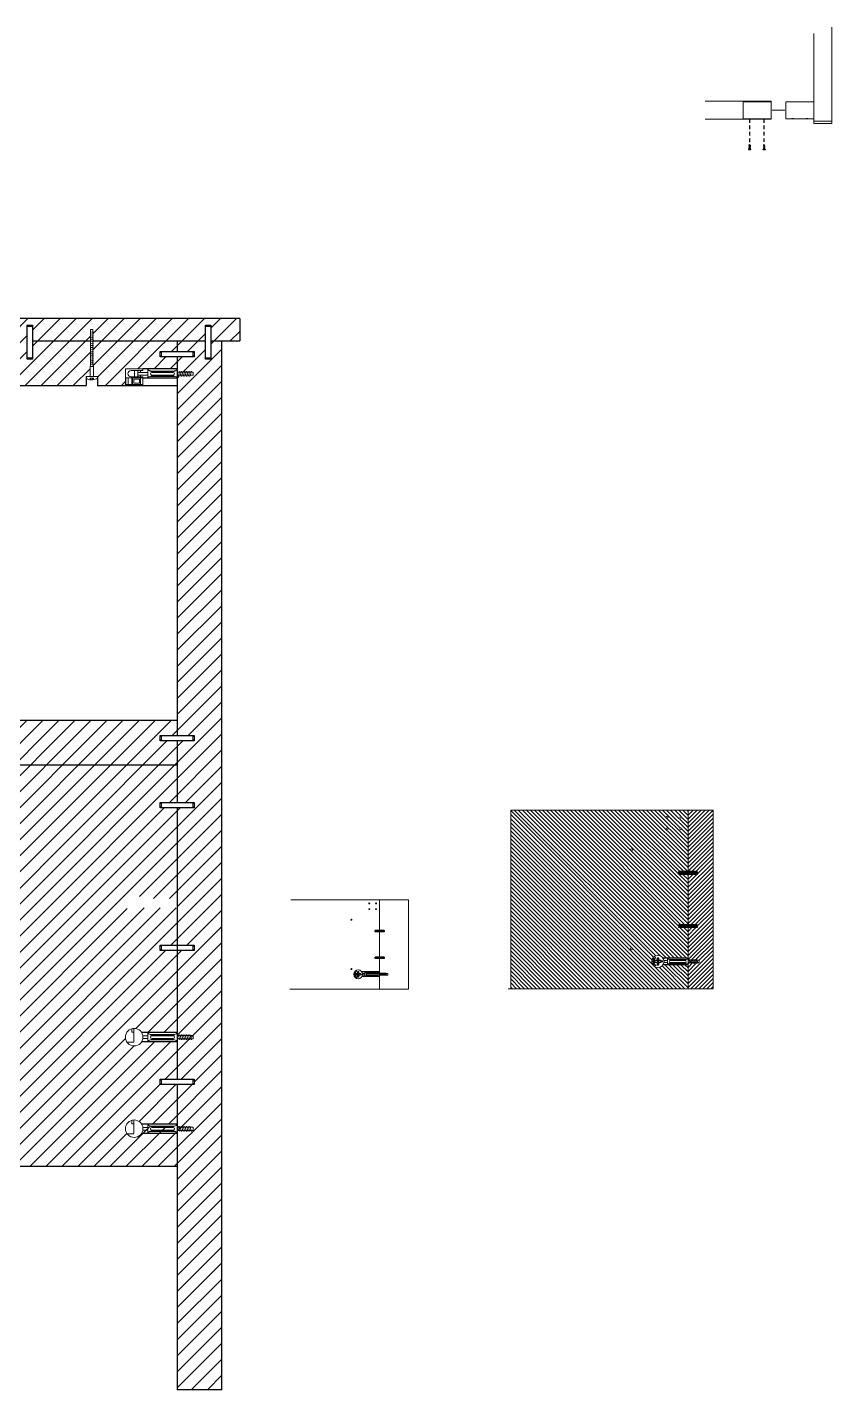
# Model space of a CAD drawing. Header units: millimetres. Extents: x -1075 to 24338, y -11868 to 2620.
# Drawn here: x 467 to 1368, y -11868 to -10341 of the extents above; entities that cross this region are included whole.
import ezdxf

# ---------------------------------------------------------------- set-up
doc = ezdxf.new("R2010")
doc.units = ezdxf.units.MM
doc.linetypes.add('DASHDOT', pattern=[1, 0.5, -0.25, 0, -0.25])
doc.linetypes.add('DASHED', pattern=[0.75, 0.5, -0.25])
for name, color, linetype, lineweight in [('A-DETL-MCUT1', 7, 'Continuous', 18), ('A-ELEV-MBE', 253, 'Continuous', 18), ('A-SECT-MCUT', 7, 'Continuous', 25), ('Arredi', 3, 'Continuous', 30), ('quote', 1, 'Continuous', 15), ('Simbologia', 8, 'DASHDOT', 18)]:
    doc.layers.add(name, color=color, linetype=linetype, lineweight=lineweight)
doc.layers.add('viti e cerniere', color=3, linetype='Continuous')

msp = doc.modelspace()

# ---------------------------------------------------------------- hatches: boundary and pattern name
at = {"layer": 'A-ELEV-MBE'}
h = msp.add_hatch(dxfattribs=at)
h.set_pattern_fill('ANSI31', color=2, angle=90)
h.paths.add_polyline_path([(1207, -11290.4), (1196.7, -11290.4), (1196.7, -11287.3), (1207, -11287.3), (1207, -11218.5), (1008.5, -11218.5), (1008.5, -11418.5), (1207, -11418.5), (1207, -11391.6), (1179.1, -11391.6, -0.750297), (1166.4, -11388, -0.751446), (1179.1, -11384.3), (1207, -11384.3), (1207, -11349.9), (1196.7, -11349.9), (1196.7, -11346.8), (1207, -11346.8)])
h.paths.add_polyline_path([(1144.9, -11373.9, -1), (1142.7, -11373.9, -1)], flags=16)
h.paths.add_polyline_path([(1142.7, -11263, -1), (1144.9, -11263, -1)], flags=16)
h.paths.add_polyline_path([(1182.6, -11239.5, -1), (1184.8, -11239.5, -1)], flags=16)
h.paths.add_polyline_path([(1182.6, -11226.4, -1), (1184.8, -11226.4, -1)], flags=16)
h.paths.add_polyline_path([(1198, -11239.5, -1), (1200.1, -11239.5, -1)], flags=16)
h.paths.add_polyline_path([(1198, -11226.4, -1), (1200.1, -11226.4, -1)], flags=16)
h = msp.add_hatch(dxfattribs=at)
h.set_pattern_fill('ANSI31', color=2)
h.set_pattern_definition([(45, (-590.9333, -1644.0693), (-2.245064, 2.245064), [])])
h.paths.add_polyline_path([(1235, -11218.5), (1207, -11218.5), (1207, -11287.3), (1217.2, -11287.3), (1217.2, -11288.1), (1217.2, -11290.4), (1207, -11290.4), (1207, -11346.8), (1217.2, -11346.8), (1217.2, -11347.5), (1217.2, -11349.9), (1207, -11349.9), (1207, -11384.3), (1207, -11384.3), (1207, -11386.7), (1219.6, -11386.7), (1219.6, -11389.2), (1207, -11389.2), (1207, -11391.6), (1207, -11418.5), (1235, -11418.5)])
at = {"layer": 'A-SECT-MCUT', "true_color": 0x636466}
h = msp.add_hatch(dxfattribs=at)
h.set_pattern_fill('ANSI31', color=251, scale=4)
h.paths.add_polyline_path([(634.9, -11140.8), (615.9, -11140.8), (615.9, -11134.8), (634.9, -11134.8), (634.9, -11117.8), (-1005.1, -11117.8), (-1005.1, -11167.8), (634.9, -11167.8)])
h.paths.add_polyline_path([(684.9, -10692.8), (672.6, -10692.8), (672.6, -10713.1), (666.6, -10713.1), (666.6, -10711.6), (666.6, -10711.6), (666.6, -10692.8), (634.9, -10692.8), (634.9, -10704.8), (653.9, -10704.8), (653.9, -10710.8), (634.9, -10710.8), (634.9, -10727.7), (637.4, -10727.7), (637.8, -10726.5), (641.5, -10726.5), (641.2, -10727.7), (643, -10727.7), (643.4, -10726.5), (647.1, -10726.5), (646.7, -10727.7), (648.6, -10727.7), (649, -10726.5), (652.9, -10726.5), (652.9, -10731.2), (649.5, -10731.2), (649.1, -10732.5), (645.4, -10732.5), (645.4, -10732.5), (641.6, -10732.5), (642, -10731.2), (640.1, -10731.2), (639.8, -10732.5), (636, -10732.5), (636.4, -10731.2), (634.9, -10731.2), (634.9, -10734.7), (634.9, -11134.8), (653.9, -11134.8), (653.9, -11140.8), (634.9, -11140.8), (634.9, -11167.8), (634.9, -11209.8), (653.9, -11209.8), (653.9, -11215.8), (634.9, -11215.8), (634.9, -11369.8), (653.9, -11369.8), (653.9, -11375.8), (634.9, -11375.8), (634.9, -11519.8), (653.9, -11519.8), (653.9, -11525.8), (634.9, -11525.8), (634.9, -11867.8), (684.9, -11867.8)])
h.paths.add_polyline_path([(-6.7, -10692.8), (-363.5, -10692.8), (-363.5, -10695.9), (-363.5, -10719.5), (-362.8, -10721.5), (-362.8, -10732.5), (-358.2, -10732.5), (-358.2, -10742.8), (-12, -10742.8), (-12, -10732.5), (-7.4, -10732.5), (-7.4, -10719.3), (-6.7, -10719.4)])
h.paths.add_polyline_path([(-366.8, -10721.5), (-366.1, -10719.5), (-366.1, -10692.8), (-428, -10692.8), (-428, -10711.6), (-428.1, -10713.1), (-434, -10713.1), (-434, -10711.6), (-434, -10711.6), (-434, -10692.8), (-857.1, -10692.8), (-857.1, -10711.6), (-857.1, -10713.1), (-863.1, -10713.1), (-863.1, -10711.6), (-863.1, -10711.6), (-863.1, -10692.8), (-929.5, -10692.8), (-929.5, -10695.9), (-929.5, -10719.5), (-928.8, -10721.5), (-928.8, -10732.5), (-924.3, -10732.5), (-924.3, -10742.8), (-371.2, -10742.8), (-371.2, -10732.5), (-366.8, -10732.5)])
h.paths.add_polyline_path([(-932.2, -10719.5), (-932.2, -10692.8), (-1005.1, -10692.8), (-1005.1, -10742.8), (-937.3, -10742.8), (-937.3, -10732.5), (-932.8, -10732.5), (-932.8, -10721.5)])
h.paths.add_polyline_path([(-932.2, -10685.1), (-932.2, -10680.1), (-929.5, -10680.1), (-929.5, -10684.9), (-929.5, -10692.8), (-863.1, -10692.8), (-863.1, -10676.6), (-863.1, -10675.1), (-857.1, -10675.1), (-857.1, -10676.6), (-857.1, -10676.6), (-857.1, -10692.8), (-434, -10692.8), (-434, -10676.6), (-434, -10675.1), (-428.1, -10675.1), (-428.1, -10676.6), (-428, -10676.6), (-428, -10692.8), (-366.1, -10692.8), (-366.1, -10685.1), (-366.1, -10680.1), (-363.5, -10680.1), (-363.5, -10684.9), (-363.5, -10692.8), (-6.7, -10692.8), (-6.7, -10684.9), (-6.7, -10680.1), (-4.1, -10680.1), (-4.1, -10685.1), (-4.1, -10692.8), (59.8, -10692.8), (59.8, -10676.6), (59.9, -10675.1), (65.8, -10675.1), (65.8, -10676.6), (65.8, -10676.6), (65.8, -10692.8), (466.9, -10692.8), (466.9, -10676.6), (466.9, -10675.1), (472.9, -10675.1), (472.9, -10676.6), (472.9, -10676.6), (472.9, -10692.8), (537.8, -10692.8), (537.8, -10685.1), (537.8, -10680.1), (540.5, -10680.1), (540.5, -10684.9), (540.5, -10692.8), (666.6, -10692.8), (666.6, -10676.6), (666.6, -10675.1), (672.6, -10675.1), (672.6, -10692.8), (684.9, -10692.8), (704.9, -10692.8), (704.9, -10667.8), (-1075.1, -10667.8), (-1075.1, -10692.8), (-1042.8, -10692.8), (-1042.8, -10676.6), (-1042.8, -10675.1), (-1036.8, -10675.1), (-1036.8, -10676.6), (-1036.8, -10676.6), (-1036.8, -10692.8), (-932.2, -10692.8)])
h.paths.add_polyline_path([(537.8, -10692.8), (472.9, -10692.8), (472.9, -10713.1), (466.9, -10713.1), (466.9, -10711.6), (466.9, -10711.6), (466.9, -10692.8), (65.8, -10692.8), (65.8, -10713.1), (59.9, -10713.1), (59.9, -10711.6), (59.8, -10711.6), (59.8, -10692.8), (-4.1, -10692.8), (-4.1, -10695.9), (-4.1, -10719.5), (-3.4, -10721.5), (-3.4, -10732.5), (1, -10732.5), (1, -10742.8), (532.7, -10742.8), (532.7, -10732.5), (537.2, -10732.5), (537.2, -10721.5), (537.8, -10719.5)])
h.paths.add_polyline_path([(634.9, -10710.8), (615.9, -10710.8), (615.9, -10704.8), (634.9, -10704.8), (634.9, -10692.8), (540.5, -10692.8), (540.5, -10695.9), (540.5, -10719.5), (541.2, -10721.5), (541.2, -10732.5), (545.7, -10732.5), (545.7, -10742.8), (576.9, -10742.8), (576.9, -10734), (576.9, -10724.2), (596.5, -10724.2), (634.9, -10724.2)])
h.paths.add_polyline_path([(319.9, -10742.8), (269.9, -10742.8), (269.9, -11117.8), (319.9, -11117.8)])
h.paths.add_polyline_path([(199.9, -10742.8), (149.9, -10742.8), (149.9, -11117.8), (199.9, -11117.8)])
h.paths.add_polyline_path([(79.9, -10742.8), (29.9, -10742.8), (29.9, -11117.8), (79.9, -11117.8)])
h.paths.add_polyline_path([(-40.1, -10742.8), (-90.1, -10742.8), (-90.1, -11117.8), (-40.1, -11117.8)])
h.paths.add_polyline_path([(-160.1, -10742.8), (-210.1, -10742.8), (-210.1, -11117.8), (-160.1, -11117.8)])
h.paths.add_polyline_path([(-280.1, -10742.8), (-330.1, -10742.8), (-330.1, -11117.8), (-280.1, -11117.8)])
h.paths.add_polyline_path([(-400.1, -10742.8), (-450.1, -10742.8), (-450.1, -11117.8), (-400.1, -11117.8)])
h.paths.add_polyline_path([(-520.1, -10742.8), (-570.1, -10742.8), (-570.1, -11117.8), (-520.1, -11117.8)])
h.paths.add_polyline_path([(-640.1, -10742.8), (-690.1, -10742.8), (-690.1, -11117.8), (-640.1, -11117.8)])
h.paths.add_polyline_path([(634.9, -11375.8), (615.9, -11375.8), (615.9, -11369.8), (634.9, -11369.8), (634.9, -11328.1), (595, -11328.1, -0.750297), (576.9, -11322.8, -0.751446), (595, -11317.6), (634.9, -11317.6), (634.9, -11215.8), (615.9, -11215.8), (615.9, -11209.8), (634.9, -11209.8), (634.9, -11167.8), (-1005.1, -11167.8), (-1005.1, -11617.8), (634.9, -11617.8), (634.9, -11580.6, 0.437601), (630.6, -11576.9, 0.932839), (630.4, -11573.9), (606.4, -11573.1, -1), (606.4, -11570.1), (595, -11570.1, -0.141914), (596.5, -11575.4, -1), (576.9, -11575.4, -0.751446), (595, -11570.1), (634.9, -11570.1), (634.9, -11525.8), (615.9, -11525.8), (615.9, -11519.8), (634.9, -11519.8), (634.9, -11478.1), (595, -11478.1, -0.750297), (576.9, -11472.8, -0.751446), (595, -11467.6), (634.9, -11467.6)])
h.paths.add_polyline_path([(630.4, -11577.6, -0.267949), (631.7, -11578.4), (605.1, -11578.4, -0.267949), (606.4, -11577.6), (606.4, -11576.9)], flags=16)
h.paths.add_polyline_path([(-165.4, -11451.5, -1), (-160.4, -11451.5, -1)], flags=16)
h.paths.add_polyline_path([(-165.4, -11511.5, -1), (-160.4, -11511.5, -1)], flags=16)
h.paths.add_polyline_path([(-155.9, -11565.8), (-155.9, -11591.9), (-148.6, -11591.9), (-148.6, -11604.4), (-160.1, -11604.4), (-160.1, -11613.9), (-210.1, -11613.9), (-210.1, -11604.4), (-221.6, -11604.4), (-221.6, -11591.9), (-214.3, -11591.9), (-214.3, -11565.8)], flags=16)
h.paths.add_polyline_path([(-187.6, -11456.3, -1), (-182.6, -11456.3, -1)], flags=16)
h.paths.add_polyline_path([(-165.4, -11571.5, -1), (-160.4, -11571.5, -1)], flags=0)
h.paths.add_polyline_path([(-165.4, -11586.2, -1), (-160.4, -11586.2, -1)], flags=0)
h.paths.add_polyline_path([(-187.6, -11516.3, -1), (-182.6, -11516.3, -1)], flags=16)
h.paths.add_polyline_path([(-209.7, -11451.5, -1), (-204.7, -11451.5, -1)], flags=16)
h.paths.add_polyline_path([(-187.6, -11576.3, -1), (-182.6, -11576.3, -1)], flags=0)
h.paths.add_polyline_path([(-209.7, -11511.5, -1), (-204.7, -11511.5, -1)], flags=16)
h.paths.add_polyline_path([(-209.7, -11571.5, -1), (-204.7, -11571.5, -1)], flags=0)
h.paths.add_polyline_path([(-209.7, -11586.2, -1), (-204.7, -11586.2, -1)], flags=0)

# ---------------------------------------------------------------- linework, layer by layer
at = {"layer": 'A-DETL-MCUT1'}
for p, q in [((466.9, -10676.6, 412.9), (468.4, -10675.1, 412.9)), ((472.9, -10676.6, 412.9), (466.9, -10676.6, 412.9)), ((466.9, -10711.6, 412.9), (466.9, -10676.6, 412.9)), ((471.4, -10675.1, 412.9), (468.4, -10675.1, 412.9)), ((472.9, -10676.6, 412.9), (471.4, -10675.1, 412.9)), ((472.9, -10711.6, 412.9), (472.9, -10676.6, 412.9)), ((537.2, -10683, 412.9), (541.2, -10682.8, 412.9)), ((537.2, -10685.1, 412.9), (541.2, -10684.9, 412.9)), ((537.2, -10685.1, 412.9), (541.2, -10684.9, 412.9)), ((537.8, -10685.1, 412.9), (537.8, -10680.1, 412.9)), ((540.5, -10680.1, 412.9), (537.8, -10680.1, 412.9)), ((540.5, -10684.9, 412.9), (540.5, -10680.1, 412.9)), ((540.5, -10695.9, 412.9), (540.5, -10684.9, 412.9)), ((666.6, -10676.6, 412.9), (668.1, -10675.1, 412.9)), ((672.6, -10676.6, 412.9), (666.6, -10676.6, 412.9)), ((666.6, -10711.6, 412.9), (666.6, -10676.6, 412.9)), ((671.1, -10675.1, 412.9), (668.1, -10675.1, 412.9)), ((672.6, -10676.6, 412.9), (671.1, -10675.1, 412.9)), ((672.6, -10711.6, 412.9), (672.6, -10676.6, 412.9)), ((537.2, -10687.3, 412.9), (541.2, -10687.1, 412.9)), ((537.2, -10689.4, 412.9), (541.2, -10689.2, 412.9)), ((537.2, -10691.6, 412.9), (541.2, -10691.4, 412.9)), ((537.2, -10693.7, 412.9), (541.2, -10693.5, 412.9)), ((537.2, -10695.9, 412.9), (541.2, -10695.7, 412.9)), ((537.2, -10698, 412.9), (541.2, -10697.8, 412.9)), ((537.2, -10700.2, 412.9), (541.2, -10700, 412.9)), ((537.8, -10695.9, 412.9), (537.8, -10685.1, 412.9)), ((537.8, -10719.5, 412.9), (537.8, -10693, 412.9)), ((540.5, -10719.5, 412.9), (540.5, -10693, 412.9)), ((466.9, -10711.6, 412.9), (468.4, -10713.1, 412.9)), ((472.9, -10711.6, 412.9), (466.9, -10711.6, 412.9)), ((468.4, -10713.1, 412.9), (471.4, -10713.1, 412.9)), ((472.9, -10711.6, 412.9), (471.4, -10713.1, 412.9)), ((537.2, -10702.3, 412.9), (541.2, -10702.1, 412.9)), ((537.2, -10704.5, 412.9), (541.2, -10704.3, 412.9)), ((537.2, -10706.6, 412.9), (541.2, -10706.4, 412.9)), ((537.2, -10708.8, 412.9), (541.2, -10708.6, 412.9)), ((537.2, -10708.8, 412.9), (541.2, -10708.6, 412.9)), ((537.2, -10710.9, 412.9), (541.2, -10710.7, 412.9)), ((537.2, -10713.1, 412.9), (541.2, -10712.9, 412.9)), ((537.2, -10715.2, 412.9), (541.2, -10715, 412.9)), ((617.4, -10704.8, 412.9), (615.9, -10706.3, 412.9)), ((615.9, -10706.3, 412.9), (615.9, -10709.3, 412.9)), ((617.4, -10710.8, 412.9), (615.9, -10709.3, 412.9)), ((617.4, -10704.8, 412.9), (617.4, -10710.8, 412.9)), ((652.4, -10704.8, 412.9), (617.4, -10704.8, 412.9)), ((652.4, -10710.8, 412.9), (617.4, -10710.8, 412.9)), ((652.4, -10704.8, 412.9), (653.9, -10706.3, 412.9)), ((652.4, -10704.8, 412.9), (652.4, -10710.8, 412.9)), ((652.4, -10710.8, 412.9), (653.9, -10709.3, 412.9)), ((653.9, -10709.3, 412.9), (653.9, -10706.3, 412.9)), ((666.6, -10711.6, 412.9), (668.1, -10713.1, 412.9)), ((672.6, -10711.6, 412.9), (666.6, -10711.6, 412.9)), ((668.1, -10713.1, 412.9), (671.1, -10713.1, 412.9)), ((672.6, -10711.6, 412.9), (671.1, -10713.1, 412.9)), ((537.2, -10717.4, 412.9), (541.2, -10717.2, 412.9)), ((537.2, -10719.5, 412.9), (541.2, -10719.3, 412.9)), ((537.8, -10719.5, 412.9), (537.2, -10721.5, 412.9)), ((537.2, -10732.5, 412.9), (537.2, -10721.5, 412.9)), ((537.2, -10721.5, 412.9), (541.2, -10721.5, 412.9)), ((541.2, -10721.5, 412.9), (540.5, -10719.5, 412.9)), ((541.2, -10732.5, 412.9), (541.2, -10721.5, 412.9)), ((596.5, -10724.2, 412.9), (576.9, -10724.2, 412.9)), ((576.9, -10734, 412.9), (576.9, -10724.2, 412.9)), ((596.5, -10726, 412.9), (583.2, -10726, 412.9)), ((586.9, -10726, 412.9), (586.9, -10733, 412.9)), ((586.9, -10726, 412.9), (590.7, -10726, 412.9)), ((590.7, -10733, 412.9), (590.7, -10726, 412.9)), ((590.7, -10728, 412.9), (601.9, -10728, 412.9)), ((593.6, -10728, 412.9), (593.6, -10726, 412.9)), ((596.5, -10726, 412.9), (596.5, -10724.2, 412.9)), ((601.9, -10734.7, 412.9), (601.9, -10724.2, 412.9)), ((631.9, -10726.5, 412.9), (604.9, -10726.5, 412.9)), ((604.9, -10726.5, 412.9), (604.9, -10726.5, 412.9)), ((604.9, -10729.5, 412.9), (604.9, -10729.5, 412.9)), ((606.4, -10727.2, 412.9), (630.4, -10727.2, 412.9)), ((606.4, -10728, 412.9), (630.4, -10728, 412.9)), ((631.9, -10726.5, 412.9), (631.9, -10726.5, 412.9)), ((631.9, -10729.5, 412.9), (631.9, -10729.5, 412.9)), ((634.9, -10734.7, 412.9), (634.9, -10724.2, 412.9)), ((637.8, -10726.5, 412.9), (636, -10732.5, 412.9)), ((639.6, -10726.5, 412.9), (637.9, -10732.5, 412.9)), ((641.5, -10726.5, 412.9), (639.8, -10732.5, 412.9)), ((643.4, -10726.5, 412.9), (641.6, -10732.5, 412.9)), ((645.2, -10726.5, 412.9), (643.5, -10732.5, 412.9)), ((647.1, -10726.5, 412.9), (645.4, -10732.5, 412.9)), ((649, -10726.5, 412.9), (647.2, -10732.5, 412.9)), ((650.8, -10726.5, 412.9), (649.1, -10732.5, 412.9)), ((652.9, -10731.2, 412.9), (652.9, -10727.7, 412.9)), ((584.1, -10734, 412.9), (576.9, -10734, 412.9)), ((576.9, -10742.8, 412.9), (576.9, -10741.5, 412.9)), ((584.1, -10741.5, 412.9), (576.9, -10741.5, 412.9)), ((596.5, -10742.8, 412.9), (576.9, -10742.8, 412.9)), ((579.9, -10741.5, 412.9), (579.9, -10734, 412.9)), ((596.5, -10733, 412.9), (583.2, -10733, 412.9)), ((584.1, -10734, 412.9), (584.1, -10741.5, 412.9)), ((596.5, -10734, 412.9), (584.7, -10734, 412.9)), ((584.7, -10734, 412.9), (584.7, -10741.5, 412.9)), ((596.5, -10741.5, 412.9), (584.7, -10741.5, 412.9)), ((592.5, -10735.5, 412.9), (586.1, -10735.5, 412.9)), ((586.1, -10740, 412.9), (586.1, -10735.5, 412.9)), ((592.5, -10740, 412.9), (586.1, -10740, 412.9)), ((586.9, -10733, 412.9), (590.7, -10733, 412.9)), ((590.7, -10731, 412.9), (601.9, -10731, 412.9)), ((592.5, -10740, 412.9), (592.5, -10735.5, 412.9)), ((593.6, -10733, 412.9), (593.6, -10731, 412.9)), ((593.6, -10741.5, 412.9), (593.6, -10734, 412.9)), ((596.5, -10742.8, 412.9), (596.5, -10733, 412.9)), ((604.9, -10732.5, 412.9), (631.9, -10732.5, 412.9)), ((630.4, -10731, 412.9), (606.4, -10731, 412.9)), ((606.4, -10731.7, 412.9), (630.4, -10731.7, 412.9)), ((617.4, -11134.8, 412.9), (615.9, -11136.3, 412.9)), ((615.9, -11136.3, 412.9), (615.9, -11139.3, 412.9)), ((617.4, -11140.8, 412.9), (615.9, -11139.3, 412.9)), ((617.4, -11134.8, 412.9), (617.4, -11140.8, 412.9)), ((652.4, -11134.8, 412.9), (617.4, -11134.8, 412.9)), ((652.4, -11140.8, 412.9), (617.4, -11140.8, 412.9)), ((652.4, -11134.8, 412.9), (653.9, -11136.3, 412.9)), ((652.4, -11134.8, 412.9), (652.4, -11140.8, 412.9)), ((652.4, -11140.8, 412.9), (653.9, -11139.3, 412.9)), ((653.9, -11139.3, 412.9), (653.9, -11136.3, 412.9)), ((617.4, -11209.8, 412.9), (615.9, -11211.3, 412.9)), ((615.9, -11211.3, 412.9), (615.9, -11214.3, 412.9)), ((617.4, -11215.8, 412.9), (615.9, -11214.3, 412.9)), ((617.4, -11209.8, 412.9), (617.4, -11215.8, 412.9)), ((652.4, -11209.8, 412.9), (617.4, -11209.8, 412.9)), ((652.4, -11215.8, 412.9), (617.4, -11215.8, 412.9)), ((652.4, -11209.8, 412.9), (653.9, -11211.3, 412.9)), ((652.4, -11209.8, 412.9), (652.4, -11215.8, 412.9)), ((652.4, -11215.8, 412.9), (653.9, -11214.3, 412.9)), ((653.9, -11214.3, 412.9), (653.9, -11211.3, 412.9)), ((617.4, -11369.8, 412.9), (615.9, -11371.3, 412.9)), ((615.9, -11371.3, 412.9), (615.9, -11374.3, 412.9)), ((617.4, -11369.8, 412.9), (617.4, -11375.8, 412.9)), ((652.4, -11369.8, 412.9), (617.4, -11369.8, 412.9)), ((652.4, -11369.8, 412.9), (653.9, -11371.3, 412.9)), ((652.4, -11369.8, 412.9), (652.4, -11375.8, 412.9)), ((653.9, -11374.3, 412.9), (653.9, -11371.3, 412.9)), ((617.4, -11375.8, 412.9), (615.9, -11374.3, 412.9)), ((652.4, -11375.8, 412.9), (617.4, -11375.8, 412.9)), ((652.4, -11375.8, 412.9), (653.9, -11374.3, 412.9)), ((584.2, -11467.3, 412.9), (584.2, -11463.3, 412.9)), ((586.2, -11478.4, 412.9), (586.2, -11463, 412.9)), ((578.7, -11478.4, 412.9), (586.2, -11478.4, 412.9)), ((586.2, -11467.3, 412.9), (584.2, -11467.3, 412.9)), ((596.4, -11471.3, 412.9), (601.9, -11471.3, 412.9)), ((596.4, -11474.3, 412.9), (601.9, -11474.3, 412.9)), ((601.9, -11467.6, 412.9), (601.9, -11478.1, 412.9)), ((604.9, -11469.8, 412.9), (631.9, -11469.8, 412.9)), ((604.9, -11472.8, 412.9), (604.9, -11472.8, 412.9)), ((631.9, -11475.8, 412.9), (604.9, -11475.8, 412.9)), ((604.9, -11475.8, 412.9), (604.9, -11475.8, 412.9)), ((606.4, -11470.6, 412.9), (630.4, -11470.6, 412.9)), ((630.4, -11471.3, 412.9), (606.4, -11471.3, 412.9)), ((606.4, -11474.3, 412.9), (630.4, -11474.3, 412.9)), ((606.4, -11475.1, 412.9), (630.4, -11475.1, 412.9)), ((631.9, -11472.8, 412.9), (631.9, -11472.8, 412.9)), ((631.9, -11475.8, 412.9), (631.9, -11475.8, 412.9)), ((634.9, -11467.6, 412.9), (634.9, -11478.1, 412.9)), ((637.8, -11475.8, 412.9), (636, -11469.8, 412.9)), ((639.6, -11475.8, 412.9), (637.9, -11469.8, 412.9)), ((641.5, -11475.8, 412.9), (639.8, -11469.8, 412.9)), ((643.4, -11475.8, 412.9), (641.6, -11469.8, 412.9)), ((645.2, -11475.8, 412.9), (643.5, -11469.8, 412.9)), ((647.1, -11475.8, 412.9), (645.4, -11469.8, 412.9)), ((649, -11475.8, 412.9), (647.2, -11469.8, 412.9)), ((650.8, -11475.8, 412.9), (649.1, -11469.8, 412.9)), ((652.9, -11471.1, 412.9), (652.9, -11474.6, 412.9)), ((617.4, -11519.8, 412.9), (615.9, -11521.3, 412.9)), ((615.9, -11521.3, 412.9), (615.9, -11524.3, 412.9)), ((617.4, -11525.8, 412.9), (615.9, -11524.3, 412.9)), ((617.4, -11519.8, 412.9), (617.4, -11525.8, 412.9)), ((652.4, -11519.8, 412.9), (617.4, -11519.8, 412.9)), ((652.4, -11519.8, 412.9), (653.9, -11521.3, 412.9)), ((652.4, -11519.8, 412.9), (652.4, -11525.8, 412.9)), ((652.4, -11525.8, 412.9), (653.9, -11524.3, 412.9)), ((653.9, -11524.3, 412.9), (653.9, -11521.3, 412.9)), ((652.4, -11525.8, 412.9), (617.4, -11525.8, 412.9)), ((584.2, -11569.9, 412.9), (584.2, -11565.9, 412.9)), ((586.2, -11569.9, 412.9), (584.2, -11569.9, 412.9)), ((586.2, -11580.9, 412.9), (586.2, -11565.6, 412.9)), ((601.9, -11570.1, 412.9), (601.9, -11580.6, 412.9)), ((634.9, -11570.1, 412.9), (634.9, -11580.6, 412.9)), ((578.7, -11581, 412.9), (586.2, -11581, 412.9)), ((596.4, -11573.9, 412.9), (601.9, -11573.9, 412.9)), ((596.4, -11576.9, 412.9), (601.9, -11576.9, 412.9)), ((604.9, -11572.4, 412.9), (631.9, -11572.4, 412.9)), ((604.9, -11575.4, 412.9), (604.9, -11575.4, 412.9)), ((631.9, -11578.4, 412.9), (604.9, -11578.4, 412.9)), ((604.9, -11578.4, 412.9), (604.9, -11578.4, 412.9)), ((606.4, -11573.1, 412.9), (630.4, -11573.1, 412.9)), ((630.4, -11573.9, 412.9), (606.4, -11573.9, 412.9)), ((606.4, -11576.9, 412.9), (630.4, -11576.9, 412.9)), ((606.4, -11577.6, 412.9), (630.4, -11577.6, 412.9)), ((631.9, -11575.4, 412.9), (631.9, -11575.4, 412.9)), ((631.9, -11578.4, 412.9), (631.9, -11578.4, 412.9)), ((637.8, -11578.4, 412.9), (636, -11572.4, 412.9)), ((639.6, -11578.4, 412.9), (637.9, -11572.4, 412.9)), ((641.5, -11578.4, 412.9), (639.8, -11572.4, 412.9)), ((643.4, -11578.4, 412.9), (641.6, -11572.4, 412.9)), ((645.2, -11578.4, 412.9), (643.5, -11572.4, 412.9)), ((647.1, -11578.4, 412.9), (645.4, -11572.4, 412.9)), ((649, -11578.4, 412.9), (647.2, -11572.4, 412.9)), ((650.8, -11578.4, 412.9), (649.1, -11572.4, 412.9)), ((652.9, -11573.6, 412.9), (652.9, -11577.2, 412.9))]:
    msp.add_line(p, q, dxfattribs=at)
at = {"layer": 'A-DETL-MCUT1', "linetype": 'Continuous'}
for p, q in [((532.7, -10732.5, 412.9), (532.7, -10734.5, 412.9)), ((545.7, -10732.5, 412.9), (532.7, -10732.5, 412.9)), ((539.8, -10736.4, 412.9), (538.6, -10736.4, 412.9)), ((545.7, -10732.5, 412.9), (545.7, -10734.5, 412.9))]:
    msp.add_line(p, q, dxfattribs=at)
at = {"layer": 'A-DETL-MCUT1', "linetype": 'DASHED'}
for p, q in [((541, -10734.6, 412.9), (537.3, -10734.6, 412.9)), ((537.3, -10736.3, 412.9), (537.3, -10734.6, 412.9)), ((538.2, -10736.4, 412.9), (538.2, -10734.6, 412.9)), ((540.1, -10736.4, 412.9), (540.1, -10734.6, 412.9)), ((541, -10736.3, 412.9), (541, -10734.6, 412.9))]:
    msp.add_line(p, q, dxfattribs=at)
at = {"layer": 'A-DETL-MCUT1', "color": 6}
for p, q in [((1180.1, -11386.9, 825.8), (1183.9, -11386.9, 825.8)), ((1183.9, -11384.3, 825.8), (1183.9, -11391.6, 825.8)), ((1186, -11385.9, 825.8), (1204.9, -11385.9, 825.8)), ((1187.1, -11386.4, 825.8), (1203.9, -11386.4, 825.8)), ((1203.9, -11386.9, 825.8), (1187.1, -11386.9, 825.8)), ((1207, -11384.3, 825.8), (1207, -11391.6, 825.8)), ((1209, -11390.1, 825.8), (1207.8, -11385.9, 825.8)), ((1210.4, -11390.1, 825.8), (1209.1, -11385.9, 825.8)), ((1211.7, -11390.1, 825.8), (1210.4, -11385.9, 825.8)), ((1213, -11390.1, 825.8), (1211.7, -11385.9, 825.8)), ((1214.3, -11390.1, 825.8), (1213, -11385.9, 825.8)), ((1215.6, -11390.1, 825.8), (1214.4, -11385.9, 825.8)), ((1216.9, -11390.1, 825.8), (1215.7, -11385.9, 825.8)), ((1218.2, -11390.1, 825.8), (1217, -11385.9, 825.8)), ((1219.6, -11386.7, 825.8), (1219.6, -11389.2, 825.8)), ((842.4, -11401.6, 412.9), (845.1, -11401.6, 412.9)), ((845.1, -11399.8, 412.9), (845.1, -11405, 412.9)), ((846.6, -11400.9, 412.9), (860.1, -11400.9, 412.9)), ((846.6, -11402.4, 412.9), (846.6, -11402.4, 412.9)), ((847.4, -11401.3, 412.9), (859.4, -11401.3, 412.9)), ((859.4, -11401.6, 412.9), (847.4, -11401.6, 412.9)), ((860.1, -11402.4, 412.9), (860.1, -11402.4, 412.9)), ((861.6, -11399.8, 412.9), (861.6, -11405, 412.9)), ((863.1, -11403.9, 412.9), (862.2, -11400.9, 412.9)), ((864, -11403.9, 412.9), (863.1, -11400.9, 412.9)), ((864.9, -11403.9, 412.9), (864, -11400.9, 412.9)), ((865.9, -11403.9, 412.9), (865, -11400.9, 412.9)), ((866.8, -11403.9, 412.9), (865.9, -11400.9, 412.9)), ((867.7, -11403.9, 412.9), (866.8, -11400.9, 412.9)), ((868.6, -11403.9, 412.9), (867.8, -11400.9, 412.9)), ((869.6, -11403.9, 412.9), (868.7, -11400.9, 412.9)), ((870.6, -11401.5, 412.9), (870.6, -11403.3, 412.9)), ((1180.1, -11389, 825.8), (1183.9, -11389, 825.8)), ((1186, -11388, 825.8), (1186, -11388, 825.8)), ((1204.9, -11390.1, 825.8), (1186, -11390.1, 825.8)), ((1186, -11390.1, 825.8), (1186, -11390.1, 825.8)), ((1187.1, -11389, 825.8), (1203.9, -11389, 825.8)), ((1187.1, -11389.5, 825.8), (1203.9, -11389.5, 825.8)), ((1204.9, -11388, 825.8), (1204.9, -11388, 825.8)), ((1204.9, -11390.1, 825.8), (1204.9, -11390.1, 825.8)), ((842.4, -11403.1, 412.9), (845.1, -11403.1, 412.9)), ((860.1, -11403.9, 412.9), (846.6, -11403.9, 412.9)), ((846.6, -11403.9, 412.9), (846.6, -11403.9, 412.9)), ((847.4, -11403.1, 412.9), (859.4, -11403.1, 412.9)), ((847.4, -11403.5, 412.9), (859.4, -11403.5, 412.9)), ((860.1, -11403.9, 412.9), (860.1, -11403.9, 412.9))]:
    msp.add_line(p, q, dxfattribs=at)
at = {"layer": 'A-DETL-MCUT1', "elevation": 412.9}
for points in [[(652.9, -10727.7), (634.9, -10727.7)], [(634.9, -10731.2), (652.9, -10731.2)], [(634.9, -11471.1), (652.9, -11471.1)], [(652.9, -11474.6), (634.9, -11474.6)], [(634.9, -11573.6), (652.9, -11573.6)], [(652.9, -11577.2), (634.9, -11577.2)]]:
    msp.add_lwpolyline(points, dxfattribs=at)
at = {"layer": 'A-DETL-MCUT1', "color": 6}
for points, elevation in [([(1207, -11386.7), (1219.6, -11386.7)], 825.8), ([(861.6, -11401.5), (870.6, -11401.5)], 412.9), ([(1219.6, -11389.2), (1207, -11389.2)], 825.8), ([(870.6, -11403.3), (861.6, -11403.3)], 412.9)]:
    msp.add_lwpolyline(points, dxfattribs=dict(at, elevation=elevation))
at = {"layer": 'A-DETL-MCUT1'}
for centre, radius in [((1173.3, -11388, 825.8), 6.86), ((837.5, -11402.4, 412.9), 4.9), ((586.7, -11472.8, 412.9), 9.8), ((586.7, -11575.4, 412.9), 9.8)]:
    msp.add_circle(centre, radius, dxfattribs=at)
for centre, radius, start, end in [((583.2, -10729.5, 412.9), 3.5, 90, 270), ((605.4, -10722.6, 412.9), 3.89, 204.283, 261.9772), ((606.4, -10729.5, 412.9), 1.5, 90, 180), ((606.4, -10729.5, 412.9), 1.5, 180, 270), ((606.4, -10725.7, 412.9), 1.5, 210, 270), ((630.4, -10725.7, 412.9), 1.5, 270, 330), ((630.4, -10729.5, 412.9), 1.5, 0, 90), ((630.4, -10729.5, 412.9), 1.5, 270, 0), ((631.4, -10722.6, 412.9), 3.89, 278.0228, 335.717), ((605.4, -10736.3, 412.9), 3.89, 98.0228, 155.717), ((606.4, -10733.2, 412.9), 1.5, 90, 150), ((630.4, -10733.2, 412.9), 1.5, 30, 90), ((631.4, -10736.3, 412.9), 3.89, 24.283, 81.9772), ((605.4, -11466, 412.9), 3.89, 204.283, 261.9772), ((605.4, -11479.7, 412.9), 3.89, 98.0228, 155.717), ((606.4, -11472.8, 412.9), 1.5, 90, 180), ((606.4, -11472.8, 412.9), 1.5, 180, 270), ((606.4, -11469.1, 412.9), 1.5, 210, 270), ((606.4, -11476.6, 412.9), 1.5, 90, 150), ((630.4, -11469.1, 412.9), 1.5, 270, 330), ((630.4, -11472.8, 412.9), 1.5, 360, 90), ((630.4, -11472.8, 412.9), 1.5, 270, 360), ((630.4, -11476.6, 412.9), 1.5, 30, 90), ((631.4, -11466, 412.9), 3.89, 278.0228, 335.717), ((631.4, -11479.7, 412.9), 3.89, 24.283, 81.9772), ((605.4, -11568.5, 412.9), 3.89, 204.283, 261.9772), ((631.4, -11568.5, 412.9), 3.89, 278.0228, 335.717), ((605.4, -11582.2, 412.9), 3.89, 98.0228, 155.717), ((606.4, -11575.4, 412.9), 1.5, 90, 180), ((606.4, -11575.4, 412.9), 1.5, 180, 270), ((606.4, -11571.6, 412.9), 1.5, 210, 270), ((606.4, -11579.1, 412.9), 1.5, 90, 150), ((630.4, -11571.6, 412.9), 1.5, 270, 330), ((630.4, -11575.4, 412.9), 1.5, 360, 90), ((630.4, -11575.4, 412.9), 1.5, 270, 360), ((630.4, -11579.1, 412.9), 1.5, 30, 90), ((631.4, -11582.2, 412.9), 3.89, 24.283, 81.9772)]:
    msp.add_arc(centre, radius, start, end, dxfattribs=at)
at = {"layer": 'A-DETL-MCUT1', "linetype": 'Continuous'}
for centre, radius, start, end in [((539, -10725.4, 412.9), 11, 235.237, 267.7461), ((539.2, -10724.5, 412.9), 11.9, 272.9028, 303.3985)]:
    msp.add_arc(centre, radius, start, end, dxfattribs=at)
at = {"layer": 'A-DETL-MCUT1', "color": 6}
for centre, radius, start, end in [((1186.4, -11383.2, 825.8), 2.72, 204.283, 261.9772), ((1187.1, -11388, 825.8), 1.05, 90, 180), ((1187.1, -11385.3, 825.8), 1.05, 210, 270), ((1203.9, -11385.3, 825.8), 1.05, 270, 330), ((1203.9, -11388, 825.8), 1.05, 0, 90), ((1204.5, -11383.2, 825.8), 2.72, 278.0228, 335.717), ((846.9, -11399, 412.9), 1.94, 204.283, 261.9772), ((847.4, -11402.4, 412.9), 0.75, 90, 180), ((847.4, -11402.4, 412.9), 0.75, 180, 270), ((847.4, -11400.5, 412.9), 0.75, 210, 270), ((859.4, -11400.5, 412.9), 0.75, 270, 330), ((859.4, -11402.4, 412.9), 0.75, 0, 90), ((859.4, -11402.4, 412.9), 0.75, 270, 0), ((859.8, -11399, 412.9), 1.94, 278.0228, 335.717), ((1186.4, -11392.8, 825.8), 2.72, 98.0228, 155.717), ((1187.1, -11388, 825.8), 1.05, 180, 270), ((1187.1, -11390.6, 825.8), 1.05, 90, 150), ((1203.9, -11388, 825.8), 1.05, 270, 0), ((1203.9, -11390.6, 825.8), 1.05, 30, 90), ((1204.5, -11392.8, 825.8), 2.72, 24.283, 81.9772), ((846.9, -11405.8, 412.9), 1.94, 98.0228, 155.717), ((847.4, -11404.3, 412.9), 0.75, 90, 150), ((859.4, -11404.3, 412.9), 0.75, 30, 90), ((859.8, -11405.8, 412.9), 1.94, 24.283, 81.9772)]:
    msp.add_arc(centre, radius, start, end, dxfattribs=at)
at = {"layer": 'A-ELEV-MBE', "color": 3}
msp.add_line((1008.5, -11218.5), (1008.5, -11418.5), dxfattribs=at)
at = {"layer": 'A-ELEV-MBE'}
for points in [[(1207, -11418.5), (1235, -11418.5), (1235, -11218.5), (1207, -11218.5)], [(861.6, -11418.9), (894.1, -11418.9), (894.1, -11318.9), (861.6, -11318.9)]]:
    msp.add_lwpolyline(points, close=True, dxfattribs=at)
at = {"layer": 'A-SECT-MCUT'}
for p, q in [((704.9, -10667.8, 412.9), (704.9, -10692.8, 412.9)), ((472.9, -10692.8, 412.9), (537.8, -10692.8, 412.9)), ((472.9, -10692.8, 412.9), (537.8, -10692.8, 412.9)), ((540.5, -10692.8, 412.9), (634.9, -10692.8, 412.9)), ((540.5, -10692.8, 412.9), (666.6, -10692.8, 412.9)), ((634.9, -10692.8, 412.9), (666.6, -10692.8, 412.9)), ((672.6, -10692.8, 412.9), (684.9, -10692.8, 412.9)), ((672.6, -10692.8, 412.9), (704.9, -10692.8, 412.9)), ((684.9, -11867.8, 412.9), (684.9, -10692.8, 412.9)), ((634.9, -10724.2, 412.9), (596.5, -10724.2, 412.9)), ((1, -10742.8, 412.9), (532.7, -10742.8, 412.9)), ((532.7, -10732.5, 412.9), (532.7, -10742.8, 412.9)), ((545.7, -10732.5, 412.9), (545.7, -10742.8, 412.9)), ((545.7, -10742.8, 412.9), (634.9, -10742.8, 412.9)), ((576.9, -10734, 412.9), (576.9, -10742.8, 412.9)), ((634.9, -10734.7, 412.9), (596.5, -10734.7, 412.9)), ((-1005.1, -11117.8, 412.9), (634.9, -11117.8, 412.9)), ((-1005.1, -11167.8, 412.9), (634.9, -11167.8, 412.9)), ((634.9, -11467.6, 412.9), (595, -11467.6, 412.9)), ((634.9, -11478.1, 412.9), (595, -11478.1, 412.9)), ((634.9, -11570.1, 412.9), (595, -11570.1, 412.9)), ((634.9, -11580.6, 412.9), (595, -11580.6, 412.9)), ((684.9, -11867.8, 412.9), (634.9, -11867.8, 412.9))]:
    msp.add_line(p, q, dxfattribs=at)
at = {"layer": 'A-SECT-MCUT', "color": 6}
for p, q in [((1207, -11384.3, 825.8), (1179.1, -11384.3, 825.8)), ((861.6, -11399.8, 412.9), (841.7, -11399.8, 412.9)), ((1207, -11391.6, 825.8), (1179.1, -11391.6, 825.8)), ((861.6, -11405, 412.9), (841.7, -11405, 412.9))]:
    msp.add_line(p, q, dxfattribs=at)
at = {"layer": 'A-SECT-MCUT', "elevation": 412.9}
for points in [[(704.9, -10667.8), (-1075.1, -10667.8)], [(634.9, -10692.8), (634.9, -10704.8)], [(634.9, -10710.8), (634.9, -11134.8)], [(634.9, -11140.8), (634.9, -11209.8)], [(634.9, -11525.8), (634.9, -11617.8), (-1005.1, -11617.8), (-1005.1, -11167.8), (634.9, -11167.8), (634.9, -11209.8)], [(634.9, -11215.8), (634.9, -11519.8)], [(634.9, -11215.8), (634.9, -11519.8)], [(634.9, -11525.8), (634.9, -11867.8)]]:
    msp.add_lwpolyline(points, dxfattribs=at)
for points in [[(466.9, -10675.1), (472.9, -10675.1), (472.9, -10713.1), (466.9, -10713.1)], [(666.6, -10675.1), (672.6, -10675.1), (672.6, -10713.1), (666.6, -10713.1)], [(615.9, -10704.8), (653.9, -10704.8), (653.9, -10710.8), (615.9, -10710.8)], [(615.9, -11134.8), (653.9, -11134.8), (653.9, -11140.8), (615.9, -11140.8)], [(615.9, -11209.8), (653.9, -11209.8), (653.9, -11215.8), (615.9, -11215.8)], [(615.9, -11369.8), (653.9, -11369.8), (653.9, -11375.8), (615.9, -11375.8)], [(615.9, -11519.8), (653.9, -11519.8), (653.9, -11525.8), (615.9, -11525.8)]]:
    msp.add_lwpolyline(points, close=True, dxfattribs=at)
at = {"layer": 'Arredi', "color": 6}
for p, q in [((1217.2, -11287.3), (1196.7, -11287.3)), ((1217.2, -11288.1), (1196.7, -11288.1)), ((1217.2, -11288.6), (1196.7, -11288.6)), ((1217.2, -11289.2), (1196.7, -11289.2)), ((1217.2, -11289.7), (1196.7, -11289.7)), ((1217.2, -11290.4), (1196.7, -11290.4)), ((866.7, -11353.3), (856.4, -11353.3)), ((866.7, -11353.7), (856.4, -11353.7)), ((866.7, -11354), (856.4, -11354)), ((866.7, -11354.2), (856.4, -11354.2)), ((866.7, -11354.5), (856.4, -11354.5)), ((866.7, -11354.9), (856.4, -11354.9)), ((1217.2, -11346.8), (1196.7, -11346.8)), ((1217.2, -11347.5), (1196.7, -11347.5)), ((1217.2, -11348.1), (1196.7, -11348.1)), ((1217.2, -11348.6), (1196.7, -11348.6)), ((1217.2, -11349.2), (1196.7, -11349.2)), ((1217.2, -11349.9), (1196.7, -11349.9)), ((866.7, -11383.1), (856.5, -11383.1)), ((866.7, -11383.4), (856.5, -11383.4)), ((866.7, -11383.7), (856.5, -11383.7)), ((866.7, -11384), (856.5, -11384)), ((866.7, -11384.3), (856.5, -11384.3)), ((866.7, -11384.6), (856.5, -11384.6))]:
    msp.add_line(p, q, dxfattribs=at)
for points in [[(1196.7, -11287.3), (1217.2, -11287.3), (1217.2, -11290.4), (1196.7, -11290.4)], [(856.4, -11353.3), (866.7, -11353.3), (866.7, -11354.9), (856.4, -11354.9)], [(1196.7, -11346.8), (1217.2, -11346.8), (1217.2, -11349.9), (1196.7, -11349.9)], [(856.5, -11383.1), (866.7, -11383.1), (866.7, -11384.6), (856.5, -11384.6)]]:
    msp.add_lwpolyline(points, close=True, dxfattribs=at)
at = {"layer": 'quote', "color": 0}
for p, q in [((1348, -10348.5), (1348, -10446.5)), ((1368, -10341.4), (1368, -10446.5)), ((1226.2, -10424.3), (1300, -10424.3)), ((1226.2, -10444.3), (1300, -10444.3))]:
    msp.add_line(p, q, dxfattribs=at)
at = {"layer": 'Simbologia', "color": 6, "linetype": 'Continuous'}
for p, q in [((1300, -10424.8), (1268.6, -10424.8)), ((1268.6, -10443.8), (1268.6, -10424.8)), ((1300, -10443.8), (1268.6, -10443.8)), ((1177.5, -11388.9, 825.8), (1177.5, -11387, 825.8)), ((1177.5, -11387, 825.8), (1178.8, -11388, 825.8)), ((840.5, -11403.1, 412.9), (840.5, -11401.7, 412.9)), ((840.5, -11401.7, 412.9), (841.4, -11402.4, 412.9)), ((841.4, -11402.4, 412.9), (840.5, -11403.1, 412.9)), ((1178.8, -11388, 825.8), (1177.5, -11388.9, 825.8))]:
    msp.add_line(p, q, dxfattribs=at)
at = {"layer": 'Simbologia', "color": 0, "linetype": 'Continuous'}
for p, q in [((1300, -10444.3), (1300, -10424.3)), ((1348, -10424.8), (1316.5, -10424.8)), ((1316.5, -10443.8), (1316.5, -10424.8)), ((1348, -10443.8), (1316.5, -10443.8)), ((1368, -10446.5), (1348, -10446.5))]:
    msp.add_line(p, q, dxfattribs=at)
at = {"layer": 'Simbologia', "linetype": 'Continuous'}
for p, q in [((1348, -10444.3), (1348, -10424.3)), ((1315.5, -10434.3), (1301.3, -10434.3)), ((1348, -10443.1), (1348, -10445.6)), ((1276.6, -10473.3), (1275.6, -10473.3)), ((1275.6, -10473.9), (1275.6, -10473.6)), ((1275.6, -10474.6), (1275.6, -10474.2)), ((1275.6, -10475.3), (1275.6, -10474.9)), ((1275.6, -10476), (1275.6, -10475.6)), ((1275.6, -10476.6), (1275.6, -10476.3)), ((1276.6, -10473.5), (1276.6, -10473.3)), ((1292.8, -10473.2), (1291.8, -10473.2)), ((1291.8, -10473.9), (1291.8, -10473.5)), ((1291.8, -10474.6), (1291.8, -10474.2)), ((1291.8, -10475.2), (1291.8, -10474.8)), ((1291.8, -10475.9), (1291.8, -10475.5)), ((1291.8, -10476.6), (1291.8, -10476.2)), ((1292.8, -10473.4), (1292.8, -10473.2)), ((1178.7, -11218.5), (1194.8, -11218.5)), ((1206, -11218.5), (1203.3, -11218.5)), ((1207, -11219.5), (1207, -11222.2)), ((1207, -11235.5), (1207, -11418.5)), ((847.5, -11318.9), (855.5, -11318.9)), ((861.1, -11318.9), (859.7, -11318.9)), ((861.6, -11319.4), (861.6, -11320.8)), ((894.1, -11368.9), (894.1, -11318.9)), ((861.6, -11327.4), (861.6, -11418.9)), ((1170.9, -11384, 825.8), (1170.5, -11383.5, 825.8)), ((835.8, -11399.6, 412.9), (835.5, -11399.2, 412.9)), ((1170.2, -11392.9, 825.8), (1170.9, -11391.6, 825.8)), ((1171.2, -11392.7, 825.8), (1170.2, -11392.9, 825.8)), ((1170.9, -11391.6, 825.8), (1171.2, -11392.7, 825.8)), ((835.3, -11405.9, 412.9), (835.8, -11405, 412.9)), ((836, -11405.8, 412.9), (835.3, -11405.9, 412.9)), ((835.8, -11405, 412.9), (836, -11405.8, 412.9))]:
    msp.add_line(p, q, dxfattribs=at)
at = {"layer": 'Simbologia', "color": 0, "linetype": 'Continuous'}
msp.add_lwpolyline([(1348, -10348.5), (1348, -10348.5), (1348, -10448.4, 0.414214), (1349, -10449.4), (1367, -10449.4, 0.414214), (1368, -10448.4), (1368, -10362.6)], format="xyb", dxfattribs=at)
at = {"layer": 'Simbologia', "linetype": 'Continuous'}
for points in [[(1275.2, -10444.3), (1277.1, -10444.3), (1277.1, -10444.3), (1275.2, -10444.3)], [(1323.2, -10443.8), (1325, -10443.8), (1325, -10443.8), (1323.2, -10443.8)], [(1277.5, -10478.8), (1277.5, -10478.4), (1274.7, -10478.4), (1274.7, -10478.8)], [(1293.7, -10478.7), (1293.7, -10478.4), (1290.9, -10478.4), (1290.9, -10478.7)]]:
    msp.add_lwpolyline(points, close=True, dxfattribs=at)
at = {"layer": 'Simbologia', "color": 6, "linetype": 'Continuous'}
for points in [[(1275.4, -10444.3), (1277, -10444.3), (1277, -10443.8), (1275.4, -10443.8)], [(1291.6, -10444.3), (1293.2, -10444.3), (1293.2, -10443.8), (1291.6, -10443.8)], [(1323.4, -10443.8), (1325, -10443.8), (1325, -10443.6), (1323.4, -10443.6)], [(1339.5, -10443.8), (1341.1, -10443.8), (1341.1, -10443.6), (1339.5, -10443.6)]]:
    msp.add_lwpolyline(points, close=True, dxfattribs=at)
at = {"layer": 'Simbologia', "linetype": 'Continuous'}
for points in [[(1008.5, -11218.5), (1207, -11218.5), (1207, -11245.4)], [(762.3, -11318.9), (861.6, -11318.9), (861.6, -11332.3)], [(861.6, -11418.9), (760.9, -11418.9)], [(1207, -11418.5), (1005.6, -11418.5)]]:
    msp.add_lwpolyline(points, dxfattribs=at)
for centre, radius in [((1183.7, -11226.4), 1.1), ((1199.1, -11226.4), 1.1), ((1183.7, -11239.5), 1.1), ((1199.1, -11239.5), 1.1), ((1143.8, -11263), 1.1), ((849.9, -11322.9), 0.548), ((857.6, -11322.9), 0.548), ((830, -11341.2), 0.548), ((849.9, -11329.4), 0.548), ((857.6, -11329.4), 0.548), ((1143.8, -11373.9), 1.1), ((830, -11396.6), 0.548)]:
    msp.add_circle(centre, radius, dxfattribs=at)
for centre, radius, start, end in [((1173, -11388.1, 825.8), 5.23, 118.7006, 239.7501), ((1173, -11388.1, 825.8), 4.61, 118.3532, 239.3864), ((837.3, -11402.5, 412.9), 3.74, 118.7006, 239.7501), ((837.3, -11402.5, 412.9), 3.29, 118.3532, 239.3864)]:
    msp.add_arc(centre, radius, start, end, dxfattribs=at)
at = {"layer": 'viti e cerniere'}
for p, q in [((1276.2, -10448.4), (1276.2, -10444.4)), ((1276.2, -10455.6), (1276.2, -10451.6)), ((1292.4, -10448.4), (1292.4, -10444.5)), ((1292.4, -10455.5), (1292.4, -10451.5)), ((1276.2, -10462.8), (1276.2, -10458.7)), ((1276.2, -10470), (1276.2, -10465.9)), ((1292.4, -10462.7), (1292.4, -10458.7)), ((1292.4, -10469.9), (1292.4, -10465.9)), ((1275.6, -10477.3), (1275.6, -10476.9)), ((1275.6, -10478), (1275.6, -10477.6)), ((1275.6, -10478.4), (1275.6, -10478.3)), ((1276.6, -10474.2), (1276.6, -10473.8)), ((1276.6, -10474.9), (1276.6, -10474.5)), ((1276.6, -10475.5), (1276.6, -10475.2)), ((1276.6, -10476.2), (1276.6, -10475.8)), ((1276.6, -10476.9), (1276.6, -10476.5)), ((1276.6, -10477.6), (1276.6, -10477.2)), ((1276.6, -10478.3), (1276.6, -10477.9)), ((1291.8, -10477.3), (1291.8, -10476.9)), ((1291.8, -10477.9), (1291.8, -10477.6)), ((1291.8, -10478.4), (1291.8, -10478.2)), ((1292.8, -10474.1), (1292.8, -10473.7)), ((1292.8, -10474.8), (1292.8, -10474.4)), ((1292.8, -10475.5), (1292.8, -10475.1)), ((1292.8, -10476.2), (1292.8, -10475.8)), ((1292.8, -10476.8), (1292.8, -10476.5)), ((1292.8, -10477.5), (1292.8, -10477.1)), ((1292.8, -10478.2), (1292.8, -10477.8)), ((1169.5, -11387, 825.8), (1169.5, -11388.9, 825.8)), ((1172.4, -11387, 825.8), (1169.5, -11387, 825.8)), ((1174.2, -11384.2, 825.8), (1172.4, -11384.2, 825.8)), ((1172.4, -11384.2, 825.8), (1172.4, -11387, 825.8)), ((1174.2, -11387, 825.8), (1172.4, -11388.9, 825.8)), ((1174.2, -11388.9, 825.8), (1172.4, -11387, 825.8)), ((1174.2, -11387, 825.8), (1174.2, -11384.2, 825.8)), ((1177.1, -11387, 825.8), (1174.2, -11387, 825.8)), ((1177.1, -11388.9, 825.8), (1177.1, -11387, 825.8)), ((834.8, -11401.7, 412.9), (834.8, -11403.1, 412.9)), ((836.8, -11401.7, 412.9), (834.8, -11401.7, 412.9)), ((838.2, -11399.7, 412.9), (836.8, -11399.7, 412.9)), ((836.8, -11399.7, 412.9), (836.8, -11401.7, 412.9)), ((838.2, -11401.7, 412.9), (836.8, -11403.1, 412.9)), ((838.2, -11403.1, 412.9), (836.8, -11401.7, 412.9)), ((838.2, -11401.7, 412.9), (838.2, -11399.7, 412.9)), ((840.2, -11401.7, 412.9), (838.2, -11401.7, 412.9)), ((840.2, -11403.1, 412.9), (840.2, -11401.7, 412.9)), ((1169.5, -11388.9, 825.8), (1172.4, -11388.9, 825.8)), ((1172.4, -11388.9, 825.8), (1172.4, -11391.7, 825.8)), ((1172.4, -11391.7, 825.8), (1174.2, -11391.7, 825.8)), ((1174.2, -11391.7, 825.8), (1174.2, -11388.9, 825.8)), ((1174.2, -11388.9, 825.8), (1177.1, -11388.9, 825.8)), ((834.8, -11403.1, 412.9), (836.8, -11403.1, 412.9)), ((836.8, -11403.1, 412.9), (836.8, -11405.1, 412.9)), ((836.8, -11405.1, 412.9), (838.2, -11405.1, 412.9)), ((838.2, -11405.1, 412.9), (838.2, -11403.1, 412.9)), ((838.2, -11403.1, 412.9), (840.2, -11403.1, 412.9))]:
    msp.add_line(p, q, dxfattribs=at)
for points in [[(1276.8, -10473.8), (1276.6, -10473.5), (1275.6, -10473.3), (1275.3, -10473.3), (1276.8, -10473.8), (1276.6, -10473.8), (1275.6, -10473.6), (1275.3, -10473.3)], [(1276.8, -10474.5), (1276.6, -10474.2), (1275.6, -10473.9), (1275.3, -10473.9), (1276.8, -10474.5), (1276.6, -10474.5), (1275.6, -10474.2), (1275.3, -10473.9)], [(1276.8, -10475.2), (1276.6, -10474.9), (1275.6, -10474.6), (1275.3, -10474.6), (1276.8, -10475.2), (1276.6, -10475.2), (1275.6, -10474.9), (1275.3, -10474.6)], [(1276.8, -10475.8), (1276.6, -10475.5), (1275.6, -10475.3), (1275.3, -10475.3), (1276.8, -10475.8), (1276.6, -10475.8), (1275.6, -10475.6), (1275.3, -10475.3)], [(1276.8, -10476.5), (1276.6, -10476.2), (1275.6, -10476), (1275.3, -10476), (1276.8, -10476.5), (1276.6, -10476.5), (1275.6, -10476.3), (1275.3, -10476)], [(1276.8, -10477.2), (1276.6, -10476.9), (1275.6, -10476.6), (1275.3, -10476.6), (1276.8, -10477.2), (1276.6, -10477.2), (1275.6, -10476.9), (1275.3, -10476.6)], [(1276.8, -10477.9), (1276.6, -10477.6), (1275.6, -10477.3), (1275.3, -10477.3), (1276.8, -10477.9), (1276.6, -10477.9), (1275.6, -10477.6), (1275.3, -10477.3)], [(1276.7, -10478.4), (1276.6, -10478.3), (1275.6, -10478), (1275.3, -10478), (1276.5, -10478.4)], [(1276.1, -10478.4), (1275.6, -10478.3), (1275.3, -10478)], [(1293.1, -10473.7), (1292.8, -10473.4), (1291.8, -10473.2), (1291.6, -10473.2), (1293.1, -10473.7), (1292.8, -10473.7), (1291.8, -10473.5), (1291.6, -10473.2)], [(1293.1, -10474.4), (1292.8, -10474.1), (1291.8, -10473.9), (1291.6, -10473.9), (1293.1, -10474.4), (1292.8, -10474.4), (1291.8, -10474.2), (1291.6, -10473.9)], [(1293.1, -10475.1), (1292.8, -10474.8), (1291.8, -10474.6), (1291.6, -10474.6), (1293.1, -10475.1), (1292.8, -10475.1), (1291.8, -10474.8), (1291.6, -10474.6)], [(1293.1, -10475.8), (1292.8, -10475.5), (1291.8, -10475.2), (1291.6, -10475.2), (1293.1, -10475.8), (1292.8, -10475.8), (1291.8, -10475.5), (1291.6, -10475.2)], [(1293.1, -10476.5), (1292.8, -10476.2), (1291.8, -10475.9), (1291.6, -10475.9), (1293.1, -10476.5), (1292.8, -10476.5), (1291.8, -10476.2), (1291.6, -10475.9)], [(1293.1, -10477.1), (1292.8, -10476.8), (1291.8, -10476.6), (1291.6, -10476.6), (1293.1, -10477.1), (1292.8, -10477.1), (1291.8, -10476.9), (1291.6, -10476.6)], [(1293.1, -10477.8), (1292.8, -10477.5), (1291.8, -10477.3), (1291.6, -10477.3), (1293.1, -10477.8), (1292.8, -10477.8), (1291.8, -10477.6), (1291.6, -10477.3)], [(1292.9, -10478.4), (1292.8, -10478.2), (1291.8, -10477.9), (1291.6, -10477.9), (1292.7, -10478.4)], [(1292.3, -10478.4), (1291.8, -10478.2), (1291.6, -10477.9)]]:
    msp.add_lwpolyline(points, dxfattribs=at)

doc.saveas('drawing.dxf')
